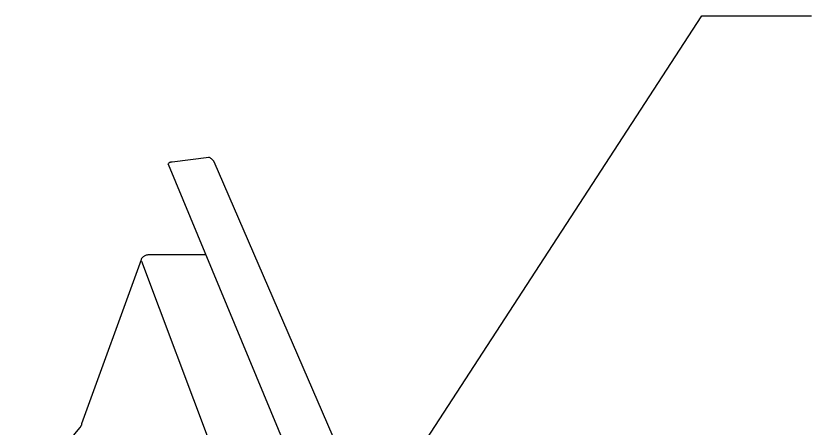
# Model space of a CAD drawing. Header units: inches. Extents: x 2.7 to 47.4, y 4.1 to 44.4.
# Drawn here: x 15.35 to 19.029, y 16.922 to 18.824 of the extents above; entities that cross this region are included whole.
import ezdxf

# ---------------------------------------------------------------- set-up
doc = ezdxf.new("R2010")
doc.units = ezdxf.units.IN
doc.header["$MEASUREMENT"] = 0
doc.layers.add('DIM', color=7, linetype='Continuous')
doc.layers.add('PANEL-S', color=11, linetype='Continuous')
doc.styles.add('TEXT1', font='ROMANS.shx', dxfattribs={"width": 0.75, "height": 0.375})
doc.dimstyles.new('DETAIL$7', dxfattribs={"dimscale": 4, "dimtxt": 0.09375, "dimasz": 0.125, "dimexe": 0.0625, "dimexo": 0.125, "dimgap": 0.0625, "dimtad": 1, "dimdec": 4, "dimzin": 3, "dimdsep": 46, "dimlunit": 4, "dimtxsty": 'TEXT1', "dimblk": 'ARCHTICK', "dimcen": 0.0625, "dimclrd": 7, "dimclre": 7, "dimclrt": 2, "dimadec": 0, "dimazin": 0, "dimtfac": 0.59375, "dimtdec": 4, "dimtmove": 0, "dimatfit": 3, "dimfxl": 0, "dimfrac": 2, "dimtolj": 1, "dimtzin": 3, "dimarcsym": 0})

# ---------------------------------------------------------------- blocks, each defined once
blk = doc.blocks.new('_ArchTick')
at = {"color": 0, "linetype": 'ByBlock', "const_width": 0.15}
blk.add_lwpolyline([(-0.5, -0.5), (0.5, 0.5)], dxfattribs=at)

msp = doc.modelspace()

# ---------------------------------------------------------------- linework, layer by layer
at = {"layer": 'PANEL-S'}
for p, q in [((16.05433, 18.13998), (16.05551, 18.14229)), ((16.05433, 18.13998), (17.11116, 15.5983)), ((16.05551, 18.14229), (16.05643, 18.14366)), ((16.05643, 18.14366), (16.05751, 18.14492)), ((16.05751, 18.14492), (16.05874, 18.14606)), ((16.05874, 18.14606), (16.06012, 18.14701)), ((16.06012, 18.14701), (16.06155, 18.14791)), ((16.06155, 18.14791), (16.06314, 18.14868)), ((16.06314, 18.14868), (16.06482, 18.14934)), ((16.06482, 18.14934), (16.06659, 18.14988)), ((16.06659, 18.14988), (16.06839, 18.1503)), ((16.06839, 18.1503), (16.07024, 18.1506)), ((16.07024, 18.1506), (16.07213, 18.15078)), ((16.07213, 18.15078), (16.24155, 18.17173)), ((16.2442, 18.17028), (16.24155, 18.17173)), ((16.24757, 18.16815), (16.2442, 18.17028)), ((16.25072, 18.16586), (16.24757, 18.16815)), ((16.25371, 18.16347), (16.25072, 18.16586)), ((16.25639, 18.16114), (16.25371, 18.16347)), ((16.25886, 18.15885), (16.25639, 18.16114)), ((16.26102, 18.15672), (16.25886, 18.15885)), ((16.26287, 18.15476), (16.26102, 18.15672)), ((16.26432, 18.15317), (16.26287, 18.15476)), ((16.26544, 18.15189), (16.26432, 18.15317)), ((16.26612, 18.1511), (16.26544, 18.15189)), ((16.26636, 18.1508), (16.26612, 18.1511)), ((17.19414, 16.0079), (16.26636, 18.1508)), ((15.9283, 17.69813), (15.65399, 16.94124)), ((15.92959, 17.70079), (15.9283, 17.69813)), ((15.93108, 17.70332), (15.92959, 17.70079)), ((15.9328, 17.7057), (15.93108, 17.70332)), ((15.93463, 17.70795), (15.9328, 17.7057)), ((15.93666, 17.71002), (15.93463, 17.70795)), ((15.93885, 17.71195), (15.93666, 17.71002)), ((15.94119, 17.71367), (15.93885, 17.71195)), ((15.94357, 17.71526), (15.94119, 17.71367)), ((15.94613, 17.71663), (15.94357, 17.71526)), ((15.94874, 17.71785), (15.94613, 17.71663)), ((15.95144, 17.71883), (15.94874, 17.71785)), ((15.95418, 17.71964), (15.95144, 17.71883)), ((15.95699, 17.72018), (15.95418, 17.71964)), ((15.95984, 17.72054), (15.95699, 17.72018)), ((15.96271, 17.72062), (15.95984, 17.72054)), ((16.2287, 17.72062), (15.96271, 17.72062)), ((19.30273, 8.75138), (15.93234, 17.69026)), ((15.64572, 16.92313), (15.64476, 16.92202)), ((15.64662, 16.92434), (15.64572, 16.92313)), ((15.64755, 16.92562), (15.64662, 16.92434)), ((15.64841, 16.92698), (15.64755, 16.92562)), ((15.64927, 16.92835), (15.64841, 16.92698)), ((15.65006, 16.92976), (15.64927, 16.92835)), ((15.65082, 16.93114), (15.65006, 16.92976)), ((15.65148, 16.93257), (15.65082, 16.93114)), ((15.6521, 16.93399), (15.65148, 16.93257)), ((15.65263, 16.93536), (15.6521, 16.93399)), ((15.65311, 16.93668), (15.65263, 16.93536)), ((15.65347, 16.93797), (15.65311, 16.93668)), ((15.65375, 16.93917), (15.65347, 16.93797)), ((15.65393, 16.94029), (15.65375, 16.93917)), ((15.65399, 16.94124), (15.65393, 16.94029)), ((15.64476, 16.92202), (15.35034, 16.5718))]:
    msp.add_line(p, q, dxfattribs=at)

# ---------------------------------------------------------------- leaders
at = {"layer": 'DIM'}
msp.add_leader([(15.65714, 14.42566), (18.51996, 18.82353), (19.02702, 18.82353)], dimstyle='DETAIL$7', dxfattribs=at)

doc.saveas('drawing.dxf')
